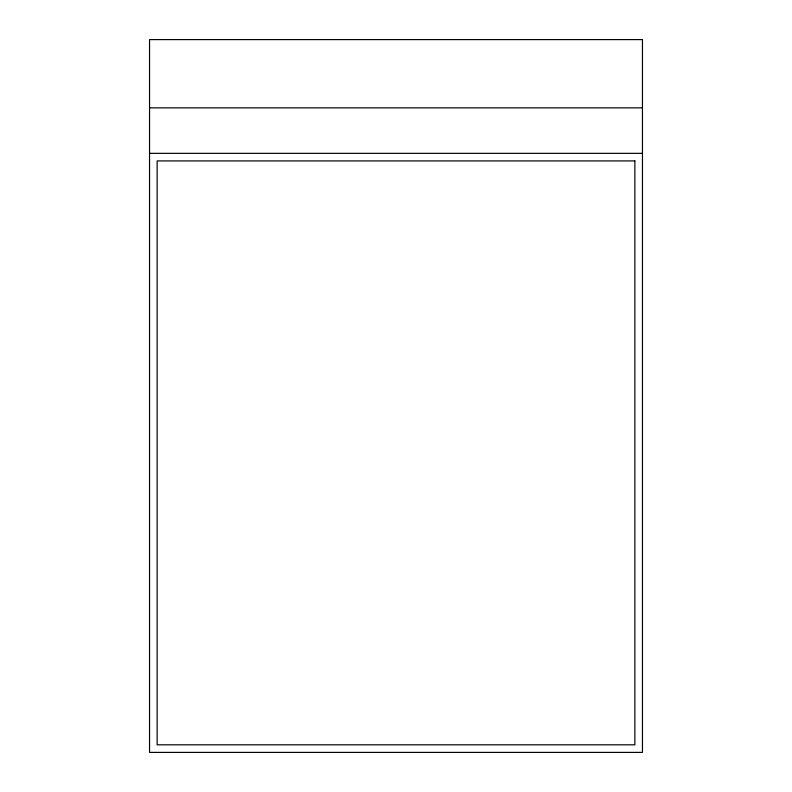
<?xml version="1.0" encoding="UTF-8"?>
<svg xmlns="http://www.w3.org/2000/svg" width="792" height="792" viewBox="0 0 792 792"><rect width="100%" height="100%" fill="white"/><g stroke="black" fill="none" stroke-linecap="round" stroke-linejoin="round"><path stroke-width="1.19" d="M149.549 107.851L642.451 107.851M149.549 153.341L642.451 153.341M642.451 39.6L149.549 39.6L149.549 752.4L642.451 752.4L642.451 39.6M634.867 160.925L157.133 160.925L157.133 744.817L634.867 744.817L634.867 160.925"/></g></svg>
